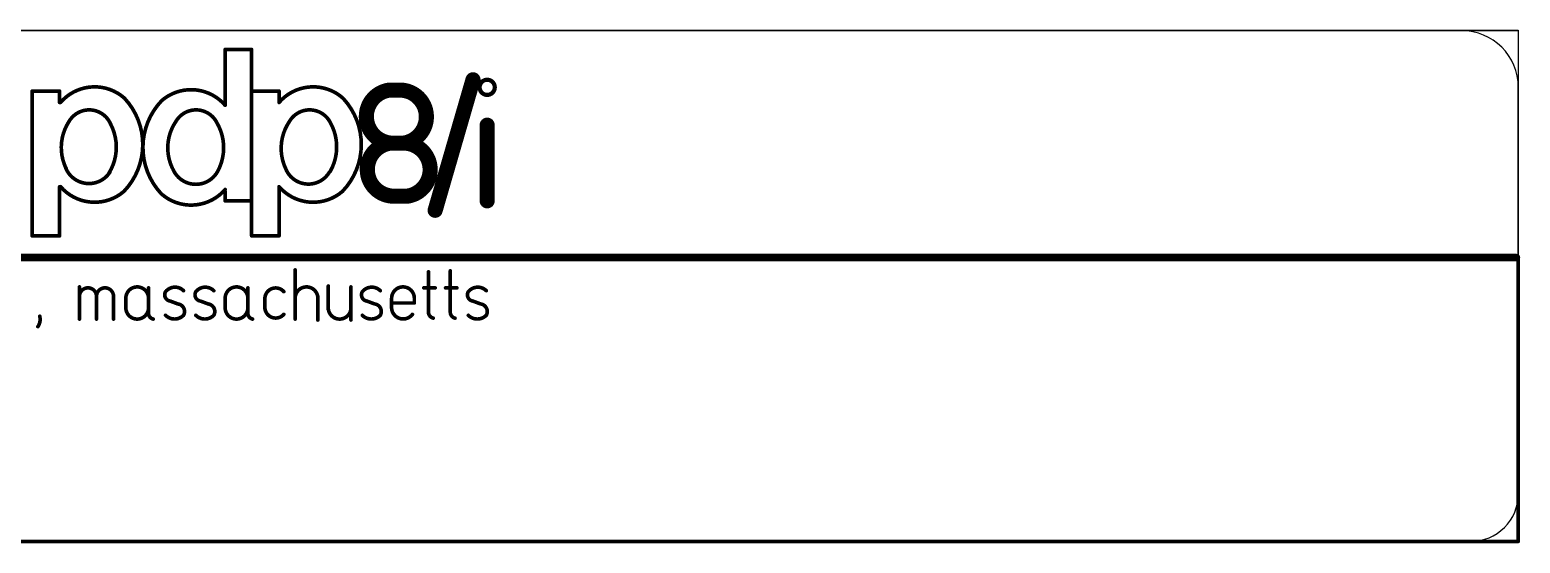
# Model space of a CAD drawing. Extents: x 0 to 472, y 0 to 86.
# Drawn here: x 221.7 to 471.8, y -0.3 to 85.9 of the extents above; entities that cross this region are included whole.
import ezdxf

# ---------------------------------------------------------------- set-up
doc = ezdxf.new("R2010")
doc.units = 0
for name, color, linetype in [('1', 12, 'CONTINUOUS'), ('16', 172, 'CONTINUOUS'), ('20', 7, 'CONTINUOUS'), ('25', 7, 'CONTINUOUS')]:
    doc.layers.add(name, color=color, linetype=linetype)

msp = doc.modelspace()

# ---------------------------------------------------------------- linework, layer by layer
at = {"layer": '1', "const_width": 0.254}
for points in [[(471.4875, 85.725), (0, 85.725)], [(471.4875, 47.625), (471.4875, 85.725)], [(0, 47.625), (471.4875, 47.625)]]:
    msp.add_lwpolyline(points, dxfattribs=at)
at = {"layer": '1', "const_width": 0.127}
for points in [[(471.551, 85.725, 1), (471.424, 85.725)], [(471.4875, 85.6615, 1), (471.4875, 85.7885)], [(471.424, 47.625, 1), (471.551, 47.625)], [(471.4875, 47.5615, 1), (471.4875, 47.6885)]]:
    msp.add_lwpolyline(points, format="xyb", dxfattribs=at)
at = {"layer": '16', "const_width": 0.6096}
for points in [[(471.4875, 47.625), (0, 47.625)], [(471.4875, 0), (471.4875, 47.625)], [(0, 0), (471.4875, 0)]]:
    msp.add_lwpolyline(points, dxfattribs=at)
at = {"layer": '16', "const_width": 0.3048}
for points in [[(471.6399, 47.625, 1), (471.3351, 47.625)], [(471.4875, 47.4726, 1), (471.4875, 47.7774)], [(471.3351, 0, 1), (471.6399, 0)], [(471.4875, -0.1524, 1), (471.4875, 0.1524)]]:
    msp.add_lwpolyline(points, format="xyb", dxfattribs=at)
at = {"layer": '20'}
for p, q in [((461.9625, 85.725), (9.525, 85.725)), ((471.4875, 7.9375), (471.4875, 76.2)), ((9.525, 0), (463.55, 0))]:
    msp.add_line(p, q, dxfattribs=at)
for centre, radius, start, end in [((461.9625, 76.2), 9.525, 0, 90), ((463.5501, 7.9374), 7.9374, 269.9993, 0.0007)]:
    msp.add_arc(centre, radius, start, end, dxfattribs=at)
at = {"layer": '25'}
for points, const_width in [([(254.4763, 82.55), (254.4763, 73.1838)], 0.6096), ([(254.635, 82.55), (258.9213, 82.55)], 0.6096), ([(258.9213, 82.55), (258.9213, 75.565)], 0.6096), ([(289.7186, 55.5625), (296.0688, 77.47)], 2.54), ([(222.0913, 75.565), (222.0913, 51.435)], 0.6096), ([(226.695, 75.565), (222.0913, 75.565)], 0.6096), ([(226.695, 73.66), (226.695, 75.565)], 0.6096), ([(258.9213, 75.565), (258.9213, 75.4063)], 0.6096), ([(263.525, 75.565), (258.9213, 75.565)], 0.6096), ([(258.9213, 75.4063), (258.9213, 57.15)], 0.6096), ([(258.9213, 75.4063), (258.9213, 51.2763)], 0.6096), ([(263.525, 73.66), (263.525, 75.565)], 0.6096), ([(284.1625, 75.7238), (282.4163, 75.7238)], 2.54), ([(254.4763, 73.1838), (254.4763, 73.1837)], 0.6096), ([(298.45, 57.15), (298.45, 69.85)], 2.54), ([(284.3213, 66.8338), (282.5751, 66.8338)], 2.54), ([(226.6951, 59.5313), (226.6951, 51.4351)], 0.6096), ([(254.4763, 57.15), (254.4763, 58.7375)], 0.6096), ([(263.5251, 59.3726), (263.5251, 51.2764)], 0.6096), ([(284.6388, 57.9438), (282.8926, 57.9438)], 2.54), ([(258.9213, 57.15), (254.4763, 57.15)], 0.6096), ([(226.695, 51.2763), (222.0913, 51.2763)], 0.6096), ([(263.525, 51.2763), (258.9213, 51.2763)], 0.6096), ([(152.5587, 47.6251), (471.17, 47.6251)], 1.27), ([(266.2237, 45.5613), (266.2237, 37.3063)], 0.6096), ([(288.6075, 38.2588), (288.6075, 45.2438)], 0.6096), ([(292.2588, 38.4176), (292.2588, 45.4026)], 0.6096), ([(230.0289, 41.1164), (230.0289, 42.7038)], 0.6096), ([(241.618, 38.4177), (241.618, 42.5452)], 0.6096), ([(258.2868, 38.4177), (258.2868, 42.5452)], 0.6096), ([(271.7802, 38.894), (271.7802, 42.8626)], 0.6096), ([(275.5899, 42.7038), (275.5899, 37.1475)], 0.6096), ([(287.8138, 42.545), (289.7188, 42.545)], 0.6096), ([(291.4651, 42.545), (293.3701, 42.545)], 0.6096), ([(230.0289, 37.3064), (230.0289, 41.1164)], 0.6096), ([(232.8864, 37.3065), (232.8864, 41.2751)], 0.6096), ([(235.7439, 37.3065), (235.7439, 41.2751)], 0.6096), ([(237.808, 39.0528), (237.808, 40.7991)], 0.6096), ([(241.618, 39.0528), (241.618, 40.7991)], 0.6096), ([(246.5388, 39.8463), (245.2688, 40.3225)], 0.6096), ([(251.6188, 39.8463), (250.3488, 40.3225)], 0.6096), ([(254.4768, 39.2116), (254.4768, 40.9579)], 0.6096), ([(258.2868, 39.2116), (258.2868, 40.9579)], 0.6096), ([(261.1439, 39.0525), (261.1439, 40.7988)], 0.6096), ([(270.0339, 37.1478), (270.0339, 41.1164)], 0.6096), ([(279.5589, 39.8463), (278.2889, 40.3225)], 0.6096), ([(282.4162, 40.005), (286.2262, 40.005)], 0.6096), ([(282.4164, 39.0525), (282.4164, 40.7988)], 0.6096), ([(286.2263, 40.1638), (286.2264, 40.6401)], 0.6096), ([(297.3388, 39.8463), (296.0688, 40.3225)], 0.6096)]:
    msp.add_lwpolyline(points, dxfattribs=dict(at, const_width=const_width))
for points, const_width in [([(254.6287, 82.55, 1), (254.3239, 82.55)], 0.3048), ([(254.635, 82.7024, 1), (254.635, 82.3976)], 0.3048), ([(259.0737, 82.55, 1), (258.7689, 82.55)], 0.3048), ([(258.9213, 82.3976, 1), (258.9213, 82.7024)], 0.3048), ([(296.6787, 77.2932, 1), (295.4589, 77.6468)], 1.27), ([(298.45, 75.8451, 1), (298.45, 76.5549, 1), (298.45, 75.8451)], 2.54), ([(222.2437, 75.565, 1), (221.9389, 75.565)], 0.3048), ([(222.0913, 75.7174, 1), (222.0913, 75.4126)], 0.3048), ([(226.8474, 75.565, 1), (226.5426, 75.565)], 0.3048), ([(226.695, 75.4126, 1), (226.695, 75.7174)], 0.3048), ([(237.4901, 74.4538, 0.4144), (226.8537, 73.66)], 0.6096), ([(254.4763, 73.1838, 0.4143), (243.84, 73.9775)], 0.6096), ([(259.0737, 75.565, 1), (258.7689, 75.565)], 0.3048), ([(258.9213, 75.7174, 1), (258.9213, 75.4126)], 0.3048), ([(258.7689, 75.565, 1), (259.0737, 75.565)], 0.3048), ([(259.0737, 75.4063, 1), (258.7689, 75.4063)], 0.3048), ([(259.0737, 75.4063, 1), (258.7689, 75.4063)], 0.3048), ([(258.7689, 75.4063, 1), (259.0737, 75.4063)], 0.3048), ([(274.1614, 74.4538, 0.4144), (263.525, 73.66)], 0.6096), ([(263.6774, 75.565, 1), (263.3726, 75.565)], 0.3048), ([(263.525, 75.4126, 1), (263.525, 75.7174)], 0.3048), ([(281.94, 75.7238, 0.8828), (282.2575, 66.8338)], 2.54), ([(282.4163, 76.3588, 1), (282.4163, 75.0888)], 1.27), ([(282.0412, 75.0969, 1), (281.8388, 76.3507)], 1.27), ([(284.48, 66.8337, 0.8828), (284.1625, 75.7237)], 2.54), ([(284.2187, 76.3562, 1), (284.1063, 75.0912)], 1.27), ([(284.1625, 75.0888, 1), (284.1625, 76.3588)], 1.27), ([(226.5426, 73.66, 1), (226.8474, 73.66)], 0.3048), ([(226.7382, 73.7594, 1), (226.9692, 73.5606)], 0.3048), ([(235.2675, 70.0087, 0.6182), (228.2825, 70.4849)], 0.6096), ([(237.49, 58.7375, 0.3962), (237.6487, 74.295)], 0.6096), ([(237.3906, 74.3384, 1), (237.5896, 74.5692)], 0.3048), ([(237.7608, 74.3982, 1), (237.5366, 74.1918)], 0.3048), ([(243.84, 73.9775, 0.3962), (243.6813, 58.42)], 0.6096), ([(243.7405, 74.093, 1), (243.9395, 73.862)], 0.3048), ([(243.95, 73.872, 1), (243.73, 74.083)], 0.3048), ([(253.2063, 70.0087, 0.6182), (246.2213, 70.4849)], 0.6096), ([(254.6287, 73.1838, 1), (254.3239, 73.1838)], 0.3048), ([(254.3239, 73.1838, 1), (254.6287, 73.1838)], 0.3048), ([(254.3239, 73.1837, 1), (254.6287, 73.1837)], 0.3048), ([(254.3608, 73.0844, 1), (254.5918, 73.2832)], 0.3048), ([(263.4095, 73.7594, 1), (263.6405, 73.5606)], 0.3048), ([(263.3726, 73.66, 1), (263.6774, 73.66)], 0.3048), ([(272.2563, 70.0087, 0.6182), (265.2713, 70.4849)], 0.6096), ([(274.1613, 58.7375, 0.3962), (274.32, 74.295)], 0.6096), ([(274.0619, 74.3384, 1), (274.2609, 74.5692)], 0.3048), ([(274.4321, 74.3982, 1), (274.2079, 74.1918)], 0.3048), ([(228.2826, 70.485, 0.2656), (227.8063, 62.5475)], 0.6096), ([(228.1511, 70.5621, 1), (228.4139, 70.4077)], 0.3048), ([(228.4102, 70.4016, 1), (228.155, 70.5684)], 0.3048), ([(234.9499, 61.7538, 0.2656), (235.2674, 70.0088)], 0.6096), ([(235.4025, 70.0793, 1), (235.1323, 69.9383)], 0.3048), ([(235.1269, 69.95, 1), (235.4081, 70.0674)], 0.3048), ([(246.2214, 70.485, 0.2656), (245.5864, 62.7063)], 0.6096), ([(246.0899, 70.5621, 1), (246.3527, 70.4077)], 0.3048), ([(246.3471, 70.3989, 1), (246.0957, 70.5711)], 0.3048), ([(253.2062, 62.0714, 0.2656), (253.0474, 70.3264)], 0.6096), ([(253.1782, 70.4045, 1), (252.9166, 70.2483)], 0.3048), ([(253.0657, 69.95, 1), (253.3469, 70.0674)], 0.3048), ([(265.2714, 70.485, 0.2656), (264.6363, 62.5475)], 0.6096), ([(265.1399, 70.5621, 1), (265.4027, 70.4077)], 0.3048), ([(265.3973, 70.3991, 1), (265.1455, 70.5709)], 0.3048), ([(272.0974, 62.0714, 0.2656), (272.0974, 70.3264)], 0.6096), ([(272.2297, 70.402, 1), (271.9651, 70.2508)], 0.3048), ([(272.1157, 69.95, 1), (272.3969, 70.0674)], 0.3048), ([(299.085, 69.85, 1), (297.815, 69.85)], 1.27), ([(282.0987, 66.8338, 0.8828), (282.4162, 57.9438)], 2.54), ([(282.5751, 67.4688, 1), (282.5751, 66.1988)], 1.27), ([(282.1999, 66.2069, 1), (281.9975, 67.4607)], 1.27), ([(282.2013, 66.2013, 1), (282.3137, 67.4663)], 1.27), ([(284.3788, 67.4606, 1), (284.5812, 66.2068)], 1.27), ([(285.115, 57.9437, 0.8828), (284.7975, 66.8337)], 2.54), ([(284.8537, 67.4662, 1), (284.7413, 66.2012)], 1.27), ([(284.3213, 66.1988, 1), (284.3213, 67.4688)], 1.27), ([(227.6476, 62.8652, 0.6182), (235.1089, 61.9127)], 0.6096), ([(227.7915, 62.9155, 1), (227.5037, 62.8149)], 0.3048), ([(227.6697, 62.48, 1), (227.9429, 62.615)], 0.3048), ([(245.4484, 62.6417, 1), (245.7244, 62.7709)], 0.3048), ([(245.745, 62.3889, 0.6183), (253.2062, 62.0714)], 0.6096), ([(245.8841, 62.4511, 1), (245.6059, 62.3267)], 0.3048), ([(264.6363, 62.5476, 0.6183), (271.9387, 61.9127)], 0.6096), ([(264.778, 62.6036, 1), (264.4946, 62.4916)], 0.3048), ([(264.4984, 62.4827, 1), (264.7742, 62.6123)], 0.3048), ([(234.8206, 61.8344, 1), (235.0792, 61.6732)], 0.3048), ([(235.2355, 61.8279, 1), (234.9823, 61.9975)], 0.3048), ([(253.0724, 62.1445, 1), (253.34, 61.9983)], 0.3048), ([(253.3395, 61.9976, 1), (253.0729, 62.1452)], 0.3048), ([(272.0686, 61.833, 1), (271.8088, 61.9924)], 0.3048), ([(271.9651, 62.147, 1), (272.2297, 61.9958)], 0.3048), ([(226.8475, 59.5313, 1), (226.5427, 59.5313)], 0.3048), ([(226.8537, 59.5312, 0.4143), (237.49, 58.7375)], 0.6096), ([(226.9692, 59.6306, 1), (226.7382, 59.4318)], 0.3048), ([(237.38, 58.843, 1), (237.6, 58.632)], 0.3048), ([(237.5895, 58.622, 1), (237.3905, 58.853)], 0.3048), ([(243.5692, 58.3168, 1), (243.7934, 58.5232)], 0.3048), ([(243.8399, 58.2612, 0.4144), (254.4763, 59.055)], 0.6096), ([(243.9394, 58.3766, 1), (243.7404, 58.1458)], 0.3048), ([(254.6287, 58.7375, 1), (254.3239, 58.7375)], 0.3048), ([(254.5918, 58.9556, 1), (254.3608, 59.1544)], 0.3048), ([(263.525, 59.5312, 0.4143), (274.1613, 58.7375)], 0.6096), ([(263.6405, 59.6306, 1), (263.4095, 59.4318)], 0.3048), ([(263.6775, 59.3726, 1), (263.3727, 59.3726)], 0.3048), ([(274.0513, 58.843, 1), (274.2713, 58.632)], 0.3048), ([(274.2608, 58.622, 1), (274.0618, 58.853)], 0.3048), ([(282.8926, 58.5788, 1), (282.8926, 57.3088)], 1.27), ([(282.36, 57.3113, 1), (282.4724, 58.5763)], 1.27), ([(285.0138, 58.5706, 1), (285.2162, 57.3168)], 1.27), ([(284.6388, 57.3088, 1), (284.6388, 58.5788)], 1.27), ([(297.815, 57.15, 1), (299.085, 57.15)], 1.27), ([(254.4763, 57.3024, 1), (254.4763, 56.9976)], 0.3048), ([(254.3239, 57.15, 1), (254.6287, 57.15)], 0.3048), ([(258.7689, 57.15, 1), (259.0737, 57.15)], 0.3048), ([(258.9213, 56.9976, 1), (258.9213, 57.3024)], 0.3048), ([(289.1087, 55.7393, 1), (290.3285, 55.3857)], 1.27), ([(221.9389, 51.435, 1), (222.2437, 51.435)], 0.3048), ([(222.0913, 51.4287, 1), (222.0913, 51.1239)], 0.3048), ([(226.5427, 51.4351, 1), (226.8475, 51.4351)], 0.3048), ([(226.695, 51.1239, 1), (226.695, 51.4287)], 0.3048), ([(258.9213, 51.4287, 1), (258.9213, 51.1239)], 0.3048), ([(258.7689, 51.2763, 1), (259.0737, 51.2763)], 0.3048), ([(263.3727, 51.2764, 1), (263.6775, 51.2764)], 0.3048), ([(263.525, 51.1239, 1), (263.525, 51.4287)], 0.3048), ([(471.17, 47.3076, 1), (471.17, 47.9426)], 0.635), ([(266.3761, 45.5613, 1), (266.0713, 45.5613)], 0.3048), ([(288.7599, 45.2438, 1), (288.4551, 45.2438)], 0.3048), ([(292.4112, 45.4026, 1), (292.1064, 45.4026)], 0.3048), ([(230.1813, 42.7038, 1), (229.8765, 42.7038)], 0.3048), ([(232.8864, 41.1163, 1), (230.0289, 41.1164)], 0.6096), ([(235.7439, 41.1163, 1), (232.8864, 41.1164)], 0.6096), ([(241.6179, 40.7991, 1), (237.8079, 40.7993)], 0.6096), ([(241.7704, 42.5452, 1), (241.4656, 42.5452)], 0.3048), ([(247.4913, 42.0687, 0.4142), (244.6337, 42.0687)], 0.6096), ([(252.5713, 42.0687, 0.4142), (249.7137, 42.0687)], 0.6096), ([(258.2867, 40.7991, 1), (254.4767, 40.7993)], 0.6096), ([(258.4392, 42.5452, 1), (258.1344, 42.5452)], 0.3048), ([(264.3186, 41.9101, 0.6772), (261.1436, 40.7989)], 0.6096), ([(270.0342, 40.7991, 1), (266.2242, 40.7993)], 0.6096), ([(271.9326, 42.8626, 1), (271.6278, 42.8626)], 0.3048), ([(275.7423, 42.7038, 1), (275.4375, 42.7038)], 0.3048), ([(280.5113, 42.0687, 0.4142), (277.6537, 42.0687)], 0.6096), ([(286.2267, 40.7991, 1), (282.4167, 40.7993)], 0.6096), ([(287.8138, 42.6974, 1), (287.8138, 42.3926)], 0.3048), ([(289.7188, 42.3926, 1), (289.7188, 42.6974)], 0.3048), ([(291.4651, 42.6974, 1), (291.4651, 42.3926)], 0.3048), ([(293.3701, 42.3926, 1), (293.3701, 42.6974)], 0.3048), ([(298.2913, 42.0687, 0.4142), (295.4337, 42.0687)], 0.6096), ([(230.1813, 41.1164, 1), (229.8765, 41.1164)], 0.3048), ([(229.8765, 41.1164, 1), (230.1813, 41.1164)], 0.3048), ([(229.8765, 41.1164, 1), (230.1813, 41.1164)], 0.3048), ([(233.0388, 41.2751, 1), (232.734, 41.2751)], 0.3048), ([(232.734, 41.1164, 1), (233.0388, 41.1164)], 0.3048), ([(232.734, 41.1163, 1), (233.0388, 41.1163)], 0.3048), ([(235.8963, 41.2751, 1), (235.5915, 41.2751)], 0.3048), ([(235.5915, 41.1163, 1), (235.8963, 41.1163)], 0.3048), ([(237.6555, 40.7993, 1), (237.9603, 40.7993)], 0.3048), ([(237.9604, 40.7991, 1), (237.6556, 40.7991)], 0.3048), ([(241.4655, 40.7991, 1), (241.7703, 40.7991)], 0.3048), ([(241.7704, 40.7991, 1), (241.4656, 40.7991)], 0.3048), ([(244.4753, 41.9099, 0.5356), (245.2689, 40.3224)], 0.6096), ([(244.6076, 41.8342, 1), (244.343, 41.9856)], 0.3048), ([(244.5259, 42.1765, 1), (244.7415, 41.9609)], 0.3048), ([(245.3223, 40.4652, 1), (245.2153, 40.1798)], 0.3048), ([(245.2501, 40.1712, 1), (245.2877, 40.4736)], 0.3048), ([(247.491, 37.9414, 0.5354), (246.5386, 39.8465)], 0.6096), ([(246.5575, 39.9977, 1), (246.5197, 39.6953)], 0.3048), ([(246.4853, 39.7036, 1), (246.5923, 39.989)], 0.3048), ([(247.3835, 41.9609, 1), (247.5991, 42.1765)], 0.3048), ([(249.5553, 41.9099, 0.5356), (250.3489, 40.3224)], 0.6096), ([(249.6876, 41.8342, 1), (249.423, 41.9856)], 0.3048), ([(249.6059, 42.1765, 1), (249.8215, 41.9609)], 0.3048), ([(250.4023, 40.4652, 1), (250.2953, 40.1798)], 0.3048), ([(250.3301, 40.1712, 1), (250.3677, 40.4736)], 0.3048), ([(252.571, 37.9414, 0.5354), (251.6186, 39.8465)], 0.6096), ([(251.6375, 39.9977, 1), (251.5997, 39.6953)], 0.3048), ([(251.5653, 39.7036, 1), (251.6723, 39.989)], 0.3048), ([(252.4635, 41.9609, 1), (252.6791, 42.1765)], 0.3048), ([(254.3243, 40.7993, 1), (254.6291, 40.7993)], 0.3048), ([(254.6292, 40.9579, 1), (254.3244, 40.9579)], 0.3048), ([(258.1343, 40.7991, 1), (258.4391, 40.7991)], 0.3048), ([(258.4392, 40.9579, 1), (258.1344, 40.9579)], 0.3048), ([(260.9913, 40.8055, 1), (261.2959, 40.7923)], 0.3048), ([(261.2963, 40.7988, 1), (260.9915, 40.7988)], 0.3048), ([(264.2037, 41.81, 1), (264.4335, 42.0102)], 0.3048), ([(266.0718, 40.7993, 1), (266.3766, 40.7993)], 0.3048), ([(270.1863, 41.1164, 1), (269.8815, 41.1164)], 0.3048), ([(269.8818, 40.7991, 1), (270.1866, 40.7991)], 0.3048), ([(277.4954, 41.9099, 0.5356), (278.289, 40.3224)], 0.6096), ([(277.6277, 41.8342, 1), (277.3631, 41.9856)], 0.3048), ([(277.5459, 42.1765, 1), (277.7615, 41.9609)], 0.3048), ([(278.3424, 40.4652, 1), (278.2354, 40.1798)], 0.3048), ([(278.2702, 40.1712, 1), (278.3078, 40.4736)], 0.3048), ([(280.511, 37.9414, 0.5354), (279.5586, 39.8465)], 0.6096), ([(279.5775, 39.9977, 1), (279.5397, 39.6953)], 0.3048), ([(279.5054, 39.7036, 1), (279.6124, 39.989)], 0.3048), ([(280.4035, 41.9609, 1), (280.6191, 42.1765)], 0.3048), ([(282.4162, 40.1574, 1), (282.4162, 39.8526)], 0.3048), ([(282.5688, 40.7988, 1), (282.264, 40.7988)], 0.3048), ([(282.2643, 40.7993, 1), (282.5691, 40.7993)], 0.3048), ([(286.0739, 40.1638, 1), (286.3787, 40.1638)], 0.3048), ([(286.3788, 40.6401, 1), (286.074, 40.6401)], 0.3048), ([(286.0743, 40.7991, 1), (286.3791, 40.7991)], 0.3048), ([(286.2262, 39.8526, 1), (286.2262, 40.1574)], 0.3048), ([(295.2753, 41.9099, 0.5355), (296.0689, 40.3224)], 0.6096), ([(295.4076, 41.8342, 1), (295.143, 41.9856)], 0.3048), ([(295.3259, 42.1765, 1), (295.5415, 41.9609)], 0.3048), ([(296.1223, 40.4652, 1), (296.0153, 40.1798)], 0.3048), ([(296.0501, 40.1712, 1), (296.0877, 40.4736)], 0.3048), ([(298.291, 37.9414, 0.5354), (297.3386, 39.8465)], 0.6096), ([(297.3575, 39.9977, 1), (297.3197, 39.6953)], 0.3048), ([(297.2853, 39.7036, 1), (297.3923, 39.989)], 0.3048), ([(298.1835, 41.9609, 1), (298.3991, 42.1765)], 0.3048), ([(223.0437, 36.0362, 0.2183), (223.3612, 37.7825)], 0.6096), ([(223.5089, 37.8202, 1), (223.2135, 37.7448)], 0.3048), ([(237.8079, 39.2114, 1), (241.6179, 39.2112)], 0.6096), ([(237.9603, 39.2114, 1), (237.6555, 39.2114)], 0.3048), ([(237.6556, 39.0528, 1), (237.9604, 39.0528)], 0.3048), ([(241.6177, 38.259, 0.3431), (242.4115, 37.3065)], 0.6096), ([(241.77, 38.2641, 1), (241.4654, 38.2539)], 0.3048), ([(241.7703, 39.2112, 1), (241.4655, 39.2112)], 0.3048), ([(241.4656, 39.0528, 1), (241.7704, 39.0528)], 0.3048), ([(241.4656, 38.4177, 1), (241.7704, 38.4177)], 0.3048), ([(242.379, 37.1576, 1), (242.444, 37.4554)], 0.3048), ([(244.5828, 38.0491, 1), (244.3672, 37.8335)], 0.3048), ([(244.475, 37.9413, 0.4142), (247.4913, 37.9413)], 0.6096), ([(247.3587, 38.0171, 1), (247.6233, 37.8657)], 0.3048), ([(247.5991, 37.8335, 1), (247.3835, 38.0491)], 0.3048), ([(249.6628, 38.0491, 1), (249.4472, 37.8335)], 0.3048), ([(249.555, 37.9413, 0.4142), (252.5713, 37.9413)], 0.6096), ([(252.4387, 38.0171, 1), (252.7033, 37.8657)], 0.3048), ([(252.6791, 37.8335, 1), (252.4635, 38.0491)], 0.3048), ([(254.4767, 39.2114, 1), (258.2867, 39.2112)], 0.6096), ([(254.6291, 39.2114, 1), (254.3243, 39.2114)], 0.3048), ([(254.3244, 39.2116, 1), (254.6292, 39.2116)], 0.3048), ([(258.2865, 38.259, 0.3431), (259.0803, 37.3065)], 0.6096), ([(258.4388, 38.2641, 1), (258.1342, 38.2539)], 0.3048), ([(258.4391, 39.2112, 1), (258.1343, 39.2112)], 0.3048), ([(258.1344, 39.2116, 1), (258.4392, 39.2116)], 0.3048), ([(258.1344, 38.4177, 1), (258.4392, 38.4177)], 0.3048), ([(259.0478, 37.1576, 1), (259.1128, 37.4554)], 0.3048), ([(261.1436, 39.2114, 0.6774), (264.3185, 38.1001)], 0.6096), ([(261.2959, 39.218, 1), (260.9913, 39.2048)], 0.3048), ([(260.9915, 39.0525, 1), (261.2963, 39.0525)], 0.3048), ([(264.4334, 38, 1), (264.2036, 38.2002)], 0.3048), ([(271.6278, 38.894, 1), (271.9326, 38.894)], 0.3048), ([(271.7805, 39.2114, 1), (275.5905, 39.2112)], 0.6096), ([(271.9329, 39.2114, 1), (271.6281, 39.2114)], 0.3048), ([(275.7429, 39.2112, 1), (275.4381, 39.2112)], 0.3048), ([(277.6028, 38.0491, 1), (277.3872, 37.8335)], 0.3048), ([(277.495, 37.9413, 0.4142), (280.5113, 37.9413)], 0.6096), ([(280.3787, 38.0171, 1), (280.6433, 37.8657)], 0.3048), ([(280.6191, 37.8335, 1), (280.4035, 38.0491)], 0.3048), ([(282.4163, 39.0525, 0.6772), (285.9088, 38.1)], 0.6096), ([(282.5677, 39.0698, 1), (282.2649, 39.0352)], 0.3048), ([(282.264, 39.0525, 1), (282.5688, 39.0525)], 0.3048), ([(286.0304, 38.0082, 1), (285.7872, 38.1918)], 0.3048), ([(288.4551, 38.2588, 1), (288.7599, 38.2588)], 0.3048), ([(288.6077, 38.4177, 0.3431), (289.4015, 37.4652)], 0.6096), ([(288.76, 38.4228, 1), (288.4554, 38.4126)], 0.3048), ([(289.369, 37.3163, 1), (289.434, 37.6141)], 0.3048), ([(292.1064, 38.4176, 1), (292.4112, 38.4176)], 0.3048), ([(292.2589, 38.4177, 0.3431), (293.0527, 37.4652)], 0.6096), ([(292.4112, 38.4228, 1), (292.1066, 38.4126)], 0.3048), ([(293.0202, 37.3163, 1), (293.0852, 37.6141)], 0.3048), ([(295.3828, 38.0491, 1), (295.1672, 37.8335)], 0.3048), ([(295.275, 37.9413, 0.4142), (298.2913, 37.9413)], 0.6096), ([(298.1587, 38.0171, 1), (298.4233, 37.8657)], 0.3048), ([(298.3991, 37.8335, 1), (298.1835, 38.0491)], 0.3048), ([(222.9188, 36.1235, 1), (223.1686, 35.9489)], 0.3048), ([(229.8765, 37.3064, 1), (230.1813, 37.3064)], 0.3048), ([(232.734, 37.3065, 1), (233.0388, 37.3065)], 0.3048), ([(235.5915, 37.3065, 1), (235.8963, 37.3065)], 0.3048), ([(266.0713, 37.3063, 1), (266.3761, 37.3063)], 0.3048), ([(269.8815, 37.1478, 1), (270.1863, 37.1478)], 0.3048), ([(275.4375, 37.1475, 1), (275.7423, 37.1475)], 0.3048)]:
    msp.add_lwpolyline(points, format="xyb", dxfattribs=dict(at, const_width=const_width))

doc.saveas('drawing.dxf')
